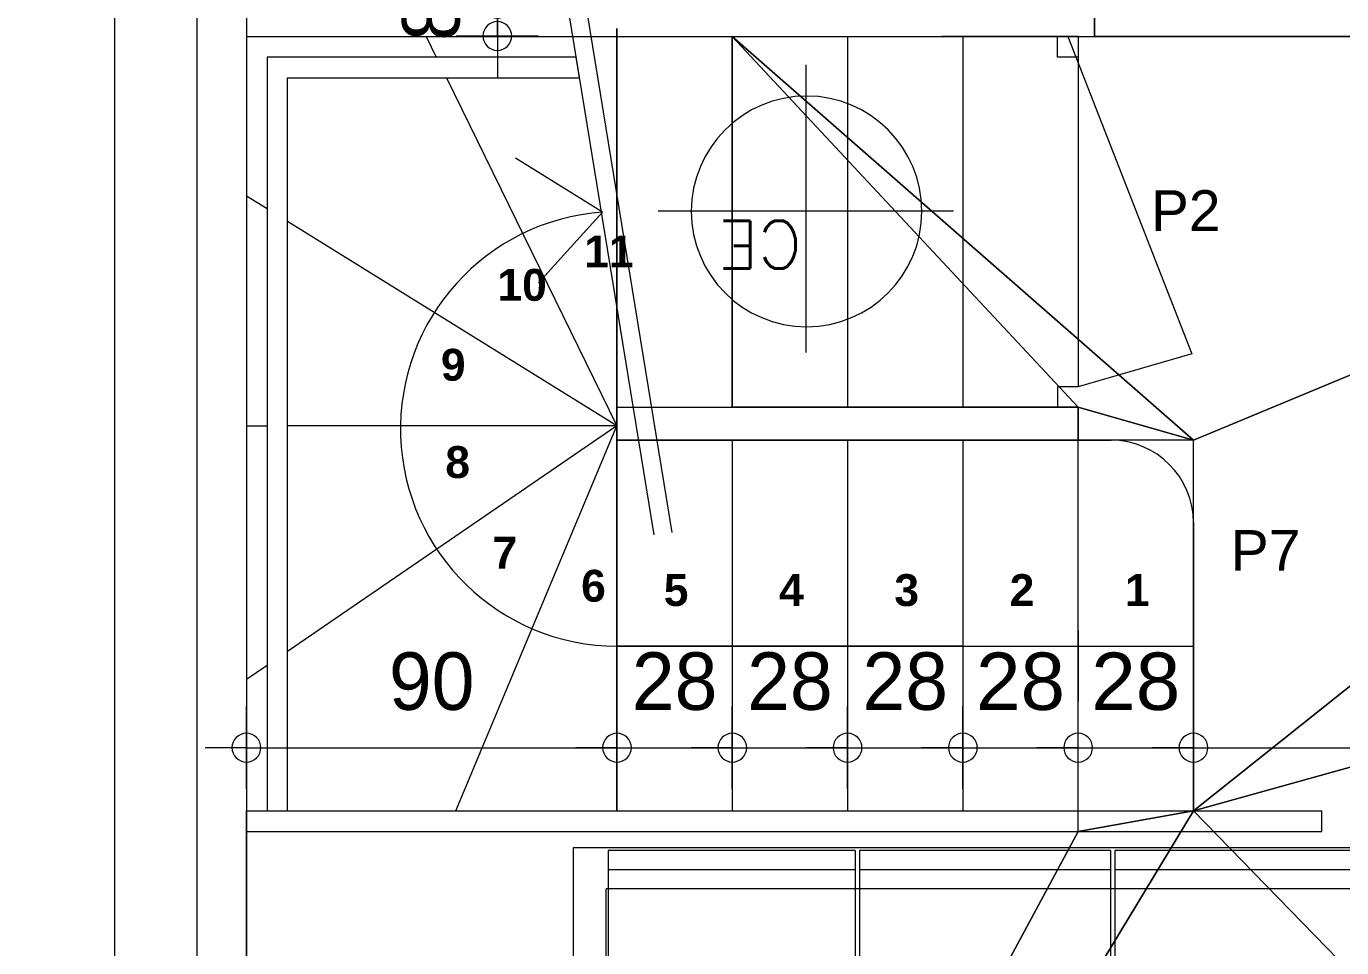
# Model space of a CAD drawing. Header units: metres. Extents: x 1.8 to 61.8, y -52.8 to -10.8.
# Drawn here: x 6.387 to 9.582, y -20.883 to -18.646 of the extents above; entities that cross this region are included whole.
import ezdxf
from ezdxf.enums import TextEntityAlignment as Align
from ezdxf.lldxf.tags import DXFTag

# ---------------------------------------------------------------- set-up
doc = ezdxf.new("R2010")
doc.units = ezdxf.units.M
doc.header["$MEASUREMENT"] = 0
doc.layers.add('Calque commun', color=7, linetype='Continuous')
doc.layers.add('Textes', color=7, linetype='Continuous')
doc.styles.add('Arial11', font='arialbd.ttf', dxfattribs={"height": 0.077267})
doc.styles.add('Arial18', font='arial.ttf', dxfattribs={"height": 0.139163})
doc.styles.add('Arial8', font='arial.ttf', dxfattribs={"height": 0.098961})
doc.styles.add('Century Gothic Gras', font='txt.shx', dxfattribs={"height": 0.116336})
doc.styles.add('Century Gothic11', font='GOTHIC.TTF', dxfattribs={"height": 0.139636})
tags = doc.linetypes.add('DASHDOT2', pattern=[0.5, 0.25, -0.125, 0, -0.125]).pattern_tags.tags
tags[10:11] = [DXFTag(74, 4), DXFTag(75, 0), DXFTag(340, '0'), DXFTag(46, 1.0), DXFTag(50, 0.0), DXFTag(44, 0.0), DXFTag(45, 0.0)]
tags[8:9] = [DXFTag(74, 4), DXFTag(75, 0), DXFTag(340, '0'), DXFTag(46, 1.0), DXFTag(50, 0.0), DXFTag(44, 0.0), DXFTag(45, 0.0)]
tags[6:7] = [DXFTag(74, 4), DXFTag(75, 0), DXFTag(340, '0'), DXFTag(46, 1.0), DXFTag(50, 0.0), DXFTag(44, 0.0), DXFTag(45, 0.0)]
tags[4:5] = [DXFTag(74, 4), DXFTag(75, 0), DXFTag(340, '0'), DXFTag(46, 1.0), DXFTag(50, 0.0), DXFTag(44, 0.0), DXFTag(45, 0.0)]
tags = doc.linetypes.add('DOT2', pattern=[0.125, 0, -0.125]).pattern_tags.tags
tags[6:7] = [DXFTag(74, 4), DXFTag(75, 0), DXFTag(340, '0'), DXFTag(46, 1.0), DXFTag(50, 0.0), DXFTag(44, 0.0), DXFTag(45, 0.0)]
tags[4:5] = [DXFTag(74, 4), DXFTag(75, 0), DXFTag(340, '0'), DXFTag(46, 1.0), DXFTag(50, 0.0), DXFTag(44, 0.0), DXFTag(45, 0.0)]
tags = doc.linetypes.add('HIDDEN', pattern=[0.375, 0.25, -0.125]).pattern_tags.tags
tags[6:7] = [DXFTag(74, 4), DXFTag(75, 0), DXFTag(340, '0'), DXFTag(46, 1.0), DXFTag(50, 0.0), DXFTag(44, 0.0), DXFTag(45, 0.0)]
tags[4:5] = [DXFTag(74, 4), DXFTag(75, 0), DXFTag(340, '0'), DXFTag(46, 1.0), DXFTag(50, 0.0), DXFTag(44, 0.0), DXFTag(45, 0.0)]
tags = doc.linetypes.add('HIDDEN2', pattern=[0.1875, 0.125, -0.0625]).pattern_tags.tags
tags[6:7] = [DXFTag(74, 4), DXFTag(75, 0), DXFTag(340, '0'), DXFTag(46, 1.0), DXFTag(50, 0.0), DXFTag(44, 0.0), DXFTag(45, 0.0)]
tags[4:5] = [DXFTag(74, 4), DXFTag(75, 0), DXFTag(340, '0'), DXFTag(46, 1.0), DXFTag(50, 0.0), DXFTag(44, 0.0), DXFTag(45, 0.0)]
tags = doc.linetypes.add('HIDDENX2', pattern=[0.75, 0.5, -0.25]).pattern_tags.tags
tags[6:7] = [DXFTag(74, 4), DXFTag(75, 0), DXFTag(340, '0'), DXFTag(46, 1.0), DXFTag(50, 0.0), DXFTag(44, 0.0), DXFTag(45, 0.0)]
tags[4:5] = [DXFTag(74, 4), DXFTag(75, 0), DXFTag(340, '0'), DXFTag(46, 1.0), DXFTag(50, 0.0), DXFTag(44, 0.0), DXFTag(45, 0.0)]

# ---------------------------------------------------------------- blocks, each defined once
blk = doc.blocks.new('Block52944')
at = {"layer": 'Calque commun', "color": 7, "linetype": 'Continuous', "lineweight": 18}
blk.add_line((6.6015, -15.6712), (6.6015, -24.6712), dxfattribs=at)
at = {"layer": 'Calque commun', "color": 7, "linetype": 'Continuous', "lineweight": 9}
for p, q in [((6.8015, -15.8712), (6.8015, -24.4712)), ((6.9216, -15.9912), (6.9216, -24.3512))]:
    blk.add_line(p, q, dxfattribs=at)
blk = doc.blocks.new('ce3')
at = {"layer": 'Calque commun', "color": 6, "linetype": 'Continuous', "lineweight": 9}
for p, q in [((0.0007, 0.3427), (0.0007, -0.3562)), ((-0.3566, -0.0007), (0.3605, -0.0007))]:
    blk.add_line(p, q, dxfattribs=at)
blk.add_arc((0, 0), 0.28, 0, 359.9994, dxfattribs=at)
at = {"layer": 'Calque commun', "color": 6, "linetype": 'ByBlock', "lineweight": -2, "style": 'Century Gothic Gras'}
blk.add_text('CE', height=0.11634, rotation=359.9993, dxfattribs=at).set_placement((0.0123, -0.0123), align=Align.BOTTOM_LEFT)
blk = doc.blocks.new('sofa3-3')
at = {"layer": 'Calque commun', "color": 8, "linetype": 'ByBlock', "lineweight": 9}
for p, q in [((0, 0), (0, -0.8)), ((2, 0), (0, 0)), ((2, 0), (2, 0)), ((2, 0), (2, 0)), ((2, 0), (2, 0)), ((2, 0), (2, 0)), ((2, -0.8), (2, 0)), ((0.685, -0.0067), (0.085, -0.0067)), ((0.085, -0.0067), (0.085, -0.1)), ((0.685, -0.0067), (0.685, -0.1)), ((1.305, -0.0067), (0.695, -0.0067)), ((0.695, -0.0067), (0.695, -0.1)), ((1.305, -0.0067), (1.305, -0.1)), ((1.915, -0.0067), (1.315, -0.0067)), ((1.315, -0.0067), (1.315, -0.1)), ((1.915, -0.0067), (1.915, -0.1)), ((0.685, -0.054), (0.085, -0.054)), ((1.305, -0.054), (0.695, -0.054)), ((1.915, -0.054), (1.315, -0.054)), ((0.08, -0.1), (0.08, -0.1)), ((0.08, -0.1), (0.08, -0.1)), ((0.08, -0.1), (0.08, -0.1)), ((0.08, -0.1), (0.08, -0.1)), ((0.085, -0.1), (0.08, -0.1)), ((0.08, -0.74), (0.08, -0.1)), ((0.685, -0.1), (0.085, -0.1)), ((0.085, -0.1), (0.085, -0.14)), ((0.085, -0.11), (0.085, -0.11)), ((0.085, -0.11), (0.085, -0.11)), ((0.695, -0.1), (0.685, -0.1)), ((0.685, -0.1), (0.685, -0.14)), ((0.685, -0.11), (0.685, -0.11)), ((0.685, -0.11), (0.685, -0.11)), ((1.305, -0.1), (0.695, -0.1)), ((0.695, -0.1), (0.695, -0.14)), ((0.695, -0.11), (0.695, -0.11)), ((0.695, -0.11), (0.695, -0.11)), ((1.315, -0.1), (1.305, -0.1)), ((1.305, -0.1), (1.305, -0.14)), ((1.305, -0.11), (1.305, -0.11)), ((1.305, -0.11), (1.305, -0.11)), ((1.915, -0.1), (1.315, -0.1)), ((1.315, -0.1), (1.315, -0.14)), ((1.315, -0.11), (1.315, -0.11)), ((1.315, -0.11), (1.315, -0.11)), ((1.92, -0.1), (1.915, -0.1)), ((1.915, -0.1), (1.915, -0.14)), ((1.915, -0.11), (1.915, -0.11)), ((1.915, -0.11), (1.915, -0.11)), ((1.92, -0.1), (1.92, -0.1)), ((1.92, -0.1), (1.92, -0.1)), ((1.92, -0.1), (1.92, -0.1)), ((1.92, -0.1), (1.92, -0.1)), ((1.92, -0.1), (1.92, -0.74)), ((0.085, -0.14), (0.085, -0.81)), ((0.685, -0.14), (0.685, -0.81)), ((0.695, -0.14), (0.695, -0.81)), ((1.305, -0.14), (1.305, -0.81)), ((1.315, -0.14), (1.315, -0.81)), ((1.915, -0.14), (1.915, -0.81)), ((0.085, -0.27), (0.685, -0.27)), ((0.695, -0.27), (1.305, -0.27)), ((1.315, -0.27), (1.915, -0.27)), ((0.08, -0.76), (0.08, -0.74)), ((0.08, -0.8), (0.08, -0.76)), ((1.92, -0.74), (1.92, -0.76)), ((1.92, -0.76), (1.92, -0.8)), ((0, -0.8), (0, -0.8)), ((0, -0.8), (0, -0.8)), ((0, -0.8), (0.08, -0.8)), ((0.08, -0.8), (0.08, -0.8)), ((0.08, -0.8), (0.08, -0.8)), ((0.085, -0.81), (0.085, -0.81)), ((0.085, -0.81), (0.085, -0.81)), ((0.085, -0.81), (0.685, -0.81)), ((0.685, -0.81), (0.685, -0.81)), ((0.685, -0.81), (0.685, -0.81)), ((0.695, -0.81), (0.695, -0.81)), ((0.695, -0.81), (0.695, -0.81)), ((0.695, -0.81), (1.305, -0.81)), ((1.305, -0.81), (1.305, -0.81)), ((1.305, -0.81), (1.305, -0.81)), ((1.315, -0.81), (1.315, -0.81)), ((1.315, -0.81), (1.315, -0.81)), ((1.315, -0.81), (1.915, -0.81)), ((1.915, -0.81), (1.915, -0.81)), ((1.915, -0.81), (1.915, -0.81)), ((1.92, -0.8), (1.92, -0.8)), ((1.92, -0.8), (1.92, -0.8)), ((1.92, -0.8), (2, -0.8))]:
    blk.add_line(p, q, dxfattribs=at)
blk = doc.blocks.new('xmodule1pd7')
at = {"layer": 'Calque commun', "color": 5, "linetype": 'Continuous', "lineweight": 9}
blk.add_arc((0, 0), 0.5, 0, 359.9994, dxfattribs=at)
blk = doc.blocks.new('xmodule1pd8')
at = {"layer": 'Calque commun', "color": 5, "linetype": 'Continuous', "lineweight": 9}
blk.add_arc((0, 0), 0.5, 0, 359.9994, dxfattribs=at)
blk = doc.blocks.new('DimLine53356-2')
at = {"layer": 'Calque commun', "color": 5, "linetype": 'Continuous', "lineweight": 9}
for p, q in [((6.9216, -20.4977), (6.9216, -20.2977)), ((7.8216, -20.4977), (7.8216, -20.2977)), ((6.9216, -20.3977), (6.8216, -20.3977)), ((6.9216, -20.3977), (7.8216, -20.3977)), ((7.8216, -20.3977), (7.9216, -20.3977))]:
    blk.add_line(p, q, dxfattribs=at)
at = {"layer": 'Calque commun', "color": 5, "linetype": 'Continuous', "lineweight": 9, "xscale": 0.07000000029802322, "yscale": 0.07000000029802322, "zscale": 0.07000000029802322}
for name, p in [('xmodule1pd7', (6.9216, -20.3977)), ('xmodule1pd8', (7.8216, -20.3977))]:
    blk.add_blockref(name, p, dxfattribs=at)
at = {"layer": 'Calque commun', "color": 5, "linetype": 'Continuous', "lineweight": 9, "style": 'Century Gothic11'}
blk.add_text('90', height=0.13964, dxfattribs=at).set_placement((7.3716, -20.3477), align=Align.BOTTOM_CENTER)
blk = doc.blocks.new('xmodule1pd9')
at = {"layer": 'Calque commun', "color": 5, "linetype": 'Continuous', "lineweight": 9}
blk.add_arc((0, 0), 0.5, 0, 359.9994, dxfattribs=at)
blk = doc.blocks.new('xmodule1pd10')
at = {"layer": 'Calque commun', "color": 5, "linetype": 'Continuous', "lineweight": 9}
blk.add_arc((0, 0), 0.5, 0, 359.9994, dxfattribs=at)
blk = doc.blocks.new('DimLine53364-2')
at = {"layer": 'Calque commun', "color": 5, "linetype": 'Continuous', "lineweight": 9}
for p, q in [((7.8216, -20.4977), (7.8216, -20.2977)), ((8.1016, -20.4977), (8.1016, -20.2977)), ((7.8216, -20.3977), (7.7216, -20.3977)), ((7.8216, -20.3977), (8.1016, -20.3977)), ((8.1016, -20.3977), (8.2016, -20.3977))]:
    blk.add_line(p, q, dxfattribs=at)
at = {"layer": 'Calque commun', "color": 5, "linetype": 'Continuous', "lineweight": 9, "xscale": 0.07000000029802322, "yscale": 0.07000000029802322, "zscale": 0.07000000029802322}
for name, p in [('xmodule1pd9', (7.8216, -20.3977)), ('xmodule1pd10', (8.1016, -20.3977))]:
    blk.add_blockref(name, p, dxfattribs=at)
at = {"layer": 'Calque commun', "color": 5, "linetype": 'Continuous', "lineweight": 9, "style": 'Century Gothic11'}
blk.add_text('28', height=0.13964, dxfattribs=at).set_placement((7.9616, -20.3477), align=Align.BOTTOM_CENTER)
blk = doc.blocks.new('xmodule1pd11')
at = {"layer": 'Calque commun', "color": 5, "linetype": 'Continuous', "lineweight": 9}
blk.add_arc((0, 0), 0.5, 0, 359.9994, dxfattribs=at)
blk = doc.blocks.new('xmodule1pd12')
at = {"layer": 'Calque commun', "color": 5, "linetype": 'Continuous', "lineweight": 9}
blk.add_arc((0, 0), 0.5, 0, 359.9994, dxfattribs=at)
blk = doc.blocks.new('DimLine53372-2')
at = {"layer": 'Calque commun', "color": 5, "linetype": 'Continuous', "lineweight": 9}
for p, q in [((8.1016, -20.4977), (8.1016, -20.2977)), ((8.3816, -20.4977), (8.3816, -20.2977)), ((8.1016, -20.3977), (8.0016, -20.3977)), ((8.1016, -20.3977), (8.3816, -20.3977)), ((8.3816, -20.3977), (8.4816, -20.3977))]:
    blk.add_line(p, q, dxfattribs=at)
at = {"layer": 'Calque commun', "color": 5, "linetype": 'Continuous', "lineweight": 9, "xscale": 0.07000000029802322, "yscale": 0.07000000029802322, "zscale": 0.07000000029802322}
for name, p in [('xmodule1pd11', (8.1016, -20.3977)), ('xmodule1pd12', (8.3816, -20.3977))]:
    blk.add_blockref(name, p, dxfattribs=at)
at = {"layer": 'Calque commun', "color": 5, "linetype": 'Continuous', "lineweight": 9, "style": 'Century Gothic11'}
blk.add_text('28', height=0.13964, dxfattribs=at).set_placement((8.2416, -20.3477), align=Align.BOTTOM_CENTER)
blk = doc.blocks.new('xmodule1pd13')
at = {"layer": 'Calque commun', "color": 5, "linetype": 'Continuous', "lineweight": 9}
blk.add_arc((0, 0), 0.5, 0, 359.9994, dxfattribs=at)
blk = doc.blocks.new('xmodule1pd14')
at = {"layer": 'Calque commun', "color": 5, "linetype": 'Continuous', "lineweight": 9}
blk.add_arc((0, 0), 0.5, 0, 359.9994, dxfattribs=at)
blk = doc.blocks.new('DimLine53380-2')
at = {"layer": 'Calque commun', "color": 5, "linetype": 'Continuous', "lineweight": 9}
for p, q in [((8.3816, -20.4977), (8.3816, -20.2977)), ((8.6616, -20.4977), (8.6616, -20.2977)), ((8.3816, -20.3977), (8.2816, -20.3977)), ((8.3816, -20.3977), (8.6616, -20.3977)), ((8.6616, -20.3977), (8.7616, -20.3977))]:
    blk.add_line(p, q, dxfattribs=at)
at = {"layer": 'Calque commun', "color": 5, "linetype": 'Continuous', "lineweight": 9, "xscale": 0.07000000029802322, "yscale": 0.07000000029802322, "zscale": 0.07000000029802322}
for name, p in [('xmodule1pd13', (8.3816, -20.3977)), ('xmodule1pd14', (8.6616, -20.3977))]:
    blk.add_blockref(name, p, dxfattribs=at)
at = {"layer": 'Calque commun', "color": 5, "linetype": 'Continuous', "lineweight": 9, "style": 'Century Gothic11'}
blk.add_text('28', height=0.13964, dxfattribs=at).set_placement((8.5216, -20.3477), align=Align.BOTTOM_CENTER)
blk = doc.blocks.new('xmodule1pd15')
at = {"layer": 'Calque commun', "color": 5, "linetype": 'Continuous', "lineweight": 9}
blk.add_arc((0, 0), 0.5, 0, 359.9994, dxfattribs=at)
blk = doc.blocks.new('DimLine53388-2')
at = {"layer": 'Calque commun', "color": 5, "linetype": 'Continuous', "lineweight": 9}
for p, q in [((9.2215, -20.4977), (9.2215, -20.2977)), ((9.2215, -20.3977), (9.1215, -20.3977)), ((9.2215, -20.3977), (12.9215, -20.3974))]:
    blk.add_line(p, q, dxfattribs=at)
at = {"layer": 'Calque commun', "color": 5, "linetype": 'Continuous', "lineweight": 9, "xscale": 0.07000000051574785, "yscale": 0.07000000051574785, "zscale": 0.07000000029802322, "rotation": 0.004519000550515192}
blk.add_blockref('xmodule1pd15', (9.2215, -20.3977), dxfattribs=at)
blk = doc.blocks.new('xmodule1pd37')
at = {"layer": 'Calque commun', "color": 5, "linetype": 'Continuous', "lineweight": 9}
blk.add_arc((0, 0), 0.5, 0, 359.9994, dxfattribs=at)
blk = doc.blocks.new('xmodule1pd38')
at = {"layer": 'Calque commun', "color": 5, "linetype": 'Continuous', "lineweight": 9}
blk.add_arc((0, 0), 0.5, 0, 359.9994, dxfattribs=at)
blk = doc.blocks.new('DimLine53484-2')
at = {"layer": 'Calque commun', "color": 5, "linetype": 'Continuous', "lineweight": 9}
for p, q in [((7.5311, -17.6912), (7.5311, -17.5912)), ((7.4311, -17.6912), (7.6311, -17.6912)), ((7.5311, -18.5912), (7.5311, -17.6912)), ((7.4311, -18.5912), (7.6311, -18.5912)), ((7.5311, -18.5912), (7.5311, -18.6912))]:
    blk.add_line(p, q, dxfattribs=at)
at = {"layer": 'Calque commun', "color": 5, "linetype": 'Continuous', "lineweight": 9, "xscale": 0.07000000029802322, "yscale": 0.07000000029802322, "zscale": 0.07000000029802322, "rotation": 90}
for name, p in [('xmodule1pd38', (7.5311, -17.6912)), ('xmodule1pd37', (7.5311, -18.5912))]:
    blk.add_blockref(name, p, dxfattribs=at)
at = {"layer": 'Calque commun', "color": 5, "linetype": 'Continuous', "lineweight": 9, "style": 'Century Gothic11'}
blk.add_text('90', height=0.13964, rotation=90, dxfattribs=at).set_placement((7.4811, -18.1412), align=Align.BOTTOM_CENTER)
blk = doc.blocks.new('xmodule1pd57')
at = {"layer": 'Calque commun', "color": 5, "linetype": 'Continuous', "lineweight": 9}
blk.add_arc((0, 0), 0.5, 0, 359.9994, dxfattribs=at)
blk = doc.blocks.new('xmodule1pd58')
at = {"layer": 'Calque commun', "color": 5, "linetype": 'Continuous', "lineweight": 9}
blk.add_arc((0, 0), 0.5, 0, 359.9994, dxfattribs=at)
blk = doc.blocks.new('DimLine55987-2')
at = {"layer": 'Calque commun', "color": 5, "linetype": 'Continuous', "lineweight": 9}
for p, q in [((8.6616, -20.4977), (8.6616, -20.2977)), ((8.9415, -20.4977), (8.9415, -20.2977)), ((8.6616, -20.3977), (8.5616, -20.3977)), ((8.6616, -20.3977), (8.9415, -20.3977)), ((8.9415, -20.3977), (9.0415, -20.3977))]:
    blk.add_line(p, q, dxfattribs=at)
at = {"layer": 'Calque commun', "color": 5, "linetype": 'Continuous', "lineweight": 9, "xscale": 0.07000000029802322, "yscale": 0.07000000029802322, "zscale": 0.07000000029802322}
for name, p in [('xmodule1pd57', (8.6616, -20.3977)), ('xmodule1pd58', (8.9415, -20.3977))]:
    blk.add_blockref(name, p, dxfattribs=at)
at = {"layer": 'Calque commun', "color": 5, "linetype": 'Continuous', "lineweight": 9, "style": 'Arial18'}
blk.add_text('28', height=0.13916, dxfattribs=at).set_placement((8.8016, -20.3477), align=Align.BOTTOM_CENTER)
blk = doc.blocks.new('xmodule1pd59')
at = {"layer": 'Calque commun', "color": 5, "linetype": 'Continuous', "lineweight": 9}
blk.add_arc((0, 0), 0.5, 0, 359.9994, dxfattribs=at)
blk = doc.blocks.new('xmodule1pd60')
at = {"layer": 'Calque commun', "color": 5, "linetype": 'Continuous', "lineweight": 9}
blk.add_arc((0, 0), 0.5, 0, 359.9994, dxfattribs=at)
blk = doc.blocks.new('DimLine55995-2')
at = {"layer": 'Calque commun', "color": 5, "linetype": 'Continuous', "lineweight": 9}
for p, q in [((8.9415, -20.4977), (8.9415, -20.2977)), ((9.2215, -20.4977), (9.2215, -20.2977)), ((8.9415, -20.3977), (8.8415, -20.3977)), ((8.9415, -20.3977), (9.2215, -20.3977)), ((9.2215, -20.3977), (9.3215, -20.3977))]:
    blk.add_line(p, q, dxfattribs=at)
at = {"layer": 'Calque commun', "color": 5, "linetype": 'Continuous', "lineweight": 9, "xscale": 0.07000000029802322, "yscale": 0.07000000029802322, "zscale": 0.07000000029802322}
for name, p in [('xmodule1pd59', (8.9415, -20.3977)), ('xmodule1pd60', (9.2215, -20.3977))]:
    blk.add_blockref(name, p, dxfattribs=at)
at = {"layer": 'Calque commun', "color": 5, "linetype": 'Continuous', "lineweight": 9, "style": 'Arial18'}
blk.add_text('28', height=0.13916, dxfattribs=at).set_placement((9.0815, -20.3477), align=Align.BOTTOM_CENTER)
blk = doc.blocks.new('xmodule1pd61')
at = {"layer": 'Calque commun', "color": 5, "linetype": 'Continuous', "lineweight": 9}
blk.add_arc((0, 0), 0.5, 0, 359.9994, dxfattribs=at)
blk = doc.blocks.new('xmodule1pd62')
at = {"layer": 'Calque commun', "color": 5, "linetype": 'Continuous', "lineweight": 9}
blk.add_arc((0, 0), 0.5, 0, 359.9994, dxfattribs=at)
blk = doc.blocks.new('DimLine59627-2')
at = {"layer": 'Calque commun', "color": 5, "linetype": 'Continuous', "lineweight": 9}
for p, q in [((7.5311, -18.5897), (7.5311, -18.4897)), ((7.4311, -18.5897), (7.6311, -18.5897)), ((7.5311, -18.6697), (7.5311, -18.5897)), ((7.4311, -18.6697), (7.6311, -18.6697)), ((7.5311, -18.6697), (7.5311, -18.7697))]:
    blk.add_line(p, q, dxfattribs=at)
at = {"layer": 'Calque commun', "color": 5, "linetype": 'Continuous', "lineweight": 9, "xscale": 0.07000000029802322, "yscale": 0.07000000029802322, "zscale": 0.07000000029802322, "rotation": 90}
for name, p in [('xmodule1pd62', (7.5311, -18.5897)), ('xmodule1pd61', (7.5311, -18.6697))]:
    blk.add_blockref(name, p, dxfattribs=at)
at = {"layer": 'Calque commun', "color": 5, "linetype": 'Continuous', "lineweight": 9, "style": 'Century Gothic11'}
blk.add_text('8', height=0.1396, rotation=90.002, dxfattribs=at).set_placement((7.4811, -18.6297), align=Align.BOTTOM_CENTER)
blk = doc.blocks.new('xmodule1pd73')
at = {"layer": 'Calque commun', "color": 7, "linetype": 'DASHDOT2', "lineweight": 9}
for p, q in [((7.9117, -19.8805), (7.682, -18.474)), ((7.9557, -19.875), (7.7259, -18.4685))]:
    blk.add_line(p, q, dxfattribs=at)
at = {"layer": 'Calque commun', "color": 7, "linetype": 'Continuous', "lineweight": 18}
for p, q in [((6.9217, -18.5912), (6.9217, -18.6712)), ((8.9816, -18.5912), (8.9816, -18.6712)), ((6.9217, -18.6712), (8.9816, -18.6712)), ((7.8216, -19.5712), (8.9416, -19.5712)), ((7.8216, -19.5712), (7.8216, -19.6512)), ((8.9416, -19.5712), (8.9416, -19.6512)), ((7.8216, -19.6512), (8.9416, -19.6512))]:
    blk.add_line(p, q, dxfattribs=at)
at = {"layer": 'Calque commun', "color": 7, "linetype": 'HIDDEN2', "lineweight": 9}
for p, q in [((7.8216, -19.6512), (7.8216, -18.6513)), ((7.8216, -18.6513), (7.8216, -19.6512)), ((7.8216, -18.6513), (7.8216, -19.5712)), ((8.1016, -18.6712), (8.1016, -19.5712)), ((8.3816, -18.6712), (8.3816, -19.5712)), ((8.9416, -18.6712), (8.6115, -18.6712)), ((8.6616, -18.6712), (8.6616, -19.5712)), ((7.8216, -19.6512), (7.8216, -20.5513))]:
    blk.add_line(p, q, dxfattribs=at)
at = {"layer": 'Calque commun', "color": 7, "linetype": 'Continuous', "lineweight": 9}
for p, q in [((7.3581, -18.6712), (7.3826, -18.7212)), ((8.8916, -18.7213), (8.8916, -18.6712)), ((8.8916, -18.6712), (8.9416, -18.6712)), ((8.9166, -18.6712), (9.2178, -19.4418)), ((8.9416, -18.6712), (8.9415, -19.5212)), ((7.7224, -18.7212), (6.9717, -18.7212)), ((6.9717, -18.7212), (6.9717, -20.5513)), ((7.7305, -18.7712), (7.7224, -18.7212)), ((8.9416, -18.7213), (8.8916, -18.7213)), ((7.0217, -18.7712), (7.7305, -18.7712)), ((7.0217, -20.5513), (7.0217, -18.7712)), ((7.4072, -18.7712), (7.8216, -19.6162)), ((7.7866, -19.0976), (7.5748, -18.9664)), ((6.9717, -19.0895), (6.9217, -19.0585)), ((7.7866, -19.0976), (7.6307, -19.2692)), ((7.6307, -19.2692), (7.7866, -19.0976)), ((7.8216, -19.6162), (7.0217, -19.1205)), ((9.2178, -19.4418), (8.9415, -19.5212)), ((8.9415, -19.5212), (8.8915, -19.5212)), ((8.8915, -19.5212), (8.8915, -19.5712)), ((7.8216, -19.6512), (7.8216, -19.5712)), ((7.8216, -19.5712), (8.9416, -19.5712)), ((8.9416, -19.5712), (8.9416, -19.6512)), ((6.9217, -19.6162), (6.9717, -19.6162)), ((7.8216, -19.6162), (7.0217, -20.1638)), ((7.8216, -19.6162), (7.0217, -19.6162)), ((7.4302, -20.5512), (7.8216, -19.6162)), ((7.8216, -20.5513), (7.8216, -19.6512)), ((7.8216, -19.6512), (7.8216, -20.5513)), ((8.9416, -19.6512), (7.8216, -19.6512)), ((8.9416, -19.6512), (7.8216, -19.6512)), ((8.1016, -19.6512), (8.1016, -19.7012)), ((8.3816, -19.6512), (8.3816, -19.7012)), ((8.6616, -19.6512), (8.6616, -19.7012)), ((8.9415, -20.6013), (8.9416, -19.6512)), ((8.9416, -19.6512), (9.0215, -19.6512)), ((8.1016, -19.7012), (8.1016, -20.5513)), ((8.3816, -19.7012), (8.3816, -20.5513)), ((8.6616, -19.7012), (8.6616, -20.5513)), ((9.2215, -19.8512), (9.2215, -20.5513)), ((8.9415, -20.1138), (8.9415, -20.2846)), ((8.6616, -20.1512), (7.8216, -20.1512)), ((8.6616, -20.1512), (9.2215, -20.1512)), ((6.9717, -20.198), (6.9217, -20.2322)), ((8.9415, -20.2846), (8.9415, -20.1992)), ((6.9216, -20.5513), (9.5331, -20.5513)), ((6.9216, -20.6013), (6.9216, -20.5513)), ((6.9717, -20.5513), (7.0217, -20.5513)), ((9.5331, -20.6013), (9.5331, -20.5513)), ((6.9216, -20.6013), (9.5331, -20.6013))]:
    blk.add_line(p, q, dxfattribs=at)
at = {"layer": 'Calque commun', "color": 7, "linetype": 'HIDDEN', "lineweight": 9}
for p, q in [((11.5215, -18.6712), (8.9816, -18.6712)), ((8.9816, -18.6712), (8.9816, -18.6712)), ((8.9816, -18.6712), (11.5815, -18.6712))]:
    blk.add_line(p, q, dxfattribs=at)
at = {"layer": 'Calque commun', "color": 7, "linetype": 'HIDDENX2', "lineweight": 9}
blk.add_line((7.8216, -20.1513), (8.6616, -20.1512), dxfattribs=at)
at = {"layer": 'Calque commun', "color": 7, "linetype": 'Continuous', "lineweight": 9}
for centre, radius, start, end in [((7.8233, -19.6238), 0.5275, 93.9984, 269.8133), ((9.0215, -19.8512), 0.2, 0, 90)]:
    blk.add_arc(centre, radius, start, end, dxfattribs=at)
at = {"layer": 'Calque commun', "color": 5, "linetype": 'Continuous', "lineweight": 9}
for name in ['DimLine53484-2', 'DimLine59627-2', 'DimLine53356-2', 'DimLine53364-2', 'DimLine53372-2', 'DimLine53380-2', 'DimLine55987-2', 'DimLine55995-2', 'DimLine53388-2']:
    blk.add_blockref(name, (0, 0), dxfattribs=at)
at = {"layer": 'Calque commun', "color": 0, "linetype": 'ByBlock', "lineweight": -2, "xscale": -1, "yscale": -1, "zscale": -1}
blk.add_blockref('ce3', (8.2821, -19.0956), dxfattribs=at)
at = {"layer": 'Calque commun', "color": 0, "linetype": 'DOT2', "lineweight": -2, "xscale": -1, "yscale": -1, "zscale": -1, "rotation": 180}
blk.add_blockref('sofa3-3', (7.7154, -20.6404), dxfattribs=at)
at = {"layer": 'Calque commun', "color": 5, "linetype": 'ByBlock', "lineweight": -2, "style": 'Arial11'}
for s, height, p in [('11', 0.07727, (7.7418, -19.2548)), ('10', 0.07727, (7.5311, -19.3358)), ('9', 0.0773, (7.3939, -19.5298)), ('8', 0.0773, (7.4046, -19.7661)), ('7', 0.0773, (7.5191, -19.9861)), ('6', 0.0773, (7.7345, -20.0663)), ('5', 0.0773, (7.9351, -20.0768)), ('4', 0.0773, (8.2151, -20.0768)), ('3', 0.0773, (8.4951, -20.0768)), ('2', 0.0773, (8.7751, -20.0768)), ('1', 0.0773, (9.0551, -20.0768))]:
    blk.add_text(s, height=height, dxfattribs=at).set_placement(p, align=Align.BOTTOM_LEFT)
at = {"layer": 'Textes', "color": 5, "linetype": 'ByBlock', "lineweight": -2, "style": 'Arial8'}
blk.add_text('P2', height=0.09896, dxfattribs=at).set_placement((9.1182, -19.1728), align=Align.BOTTOM_LEFT)
blk.add_text('P7', height=0.09896, dxfattribs=at).set_placement((9.3122, -19.8693), align=Align.TOP_LEFT)
at = {"layer": 'Calque commun', "color": 9, "linetype": 'Continuous', "lineweight": 9}
mesh = blk.add_polyface(dxfattribs=at)
corners = [(8.9816, -18.6712), (8.9816, -15.9912), (11.5315, -15.9912), (11.5215, -18.6712)]
mesh.append_faces([[corners[k] for k in face] for face in [(0, 1, 2, 3)]], dxfattribs={"color": 9})
mesh = blk.add_polyface(dxfattribs=at)
corners = [(11.5815, -18.6712), (9.2215, -20.5513), (9.2215, -19.6512), (8.1016, -18.6712), (8.9415, -19.5712), (8.1016, -19.5712), (8.9415, -20.6013), (8.9415, -20.5513), (12.8815, -16.2714), (12.5815, -19.0635), (6.9216, -20.6013), (6.9216, -24.3512), (8.9416, -19.6512), (12.8815, -19.0635), (12.9215, -24.3512), (12.5815, -19.6158), (11.5815, -16.2714), (12.9215, -19.6158)]
mesh.append_faces([[corners[k] for k in face] for face in [(3, 4, 5), (4, 2, 12), (14, 15, 17)]], dxfattribs={"vtx0": -1, "color": 9})
mesh.append_faces([[corners[k] for k in face] for face in [(3, 2, 4), (0, 8, 9), (1, 15, 14), (0, 15, 1), (6, 1, 11)]], dxfattribs={"vtx0": -1, "vtx1": -1, "vtx2": -1, "color": 9})
mesh.append_faces([[corners[k] for k in face] for face in [(0, 1, 2), (1, 14, 11), (0, 9, 15)]], dxfattribs={"vtx0": -1, "vtx2": -1, "color": 9})
mesh.append_faces([[corners[k] for k in face] for face in [(10, 6, 11), (13, 9, 8)]], dxfattribs={"vtx1": -1, "color": 9})
mesh.append_faces([[corners[k] for k in face] for face in [(3, 0, 2)]], dxfattribs={"vtx1": -1, "vtx2": -1, "color": 9})
mesh.append_faces([[corners[k] for k in face] for face in [(6, 7, 1), (0, 16, 8)]], dxfattribs={"vtx2": -1, "color": 9})

msp = doc.modelspace()

# ---------------------------------------------------------------- linework, layer by layer
at = {"layer": 'Calque commun', "color": 12, "linetype": 'Continuous', "lineweight": 18}
msp.add_line((6.8015, -15.8715), (6.8015, -24.4715), dxfattribs=at)

# ---------------------------------------------------------------- block references
at = {"layer": 'Calque commun', "color": 0, "linetype": 'ByBlock', "lineweight": -2}
for name in ['Block52944', 'xmodule1pd73']:
    msp.add_blockref(name, (0, 0), dxfattribs=at)

# ---------------------------------------------------------------- meshes
at = {"layer": 'Calque commun', "color": 7, "linetype": 'Continuous', "lineweight": 9}
mesh = msp.add_polyface(dxfattribs=at)
corners = [(61.7636, -10.7659), (1.7636, -10.7659), (1.7636, -52.7659), (61.7636, -52.7659)]
mesh.append_faces([[corners[k] for k in face] for face in [(0, 1, 2, 3)]], dxfattribs={"color": 7})
at = {"layer": 'Calque commun', "color": 9, "linetype": 'Continuous', "lineweight": 9}
mesh = msp.add_polyface(dxfattribs=at)
corners = [(19.4015, -17.5266), (26.0015, -23.3666), (26.0015, -14.3666), (13.0015, -24.6912), (19.6015, -23.3666), (13.0015, -17.5266), (6.6015, -15.6912), (6.6015, -24.6912), (19.6015, -26.5266), (13.0015, -26.5266), (19.4015, -14.3666), (13.2015, -15.6912), (13.2015, -17.5266)]
mesh.append_faces([[corners[k] for k in face] for face in [(8, 3, 9)]], dxfattribs={"vtx0": -1, "color": 9})
mesh.append_faces([[corners[k] for k in face] for face in [(3, 4, 5)]], dxfattribs={"vtx0": -1, "vtx1": -1, "vtx2": -1, "color": 9})
mesh.append_faces([[corners[k] for k in face] for face in [(0, 1, 2), (0, 4, 1), (5, 6, 7), (5, 11, 6)]], dxfattribs={"vtx0": -1, "vtx2": -1, "color": 9})
mesh.append_faces([[corners[k] for k in face] for face in [(10, 0, 2), (12, 11, 5)]], dxfattribs={"vtx1": -1, "color": 9})
mesh.append_faces([[corners[k] for k in face] for face in [(0, 5, 4), (8, 4, 3), (7, 3, 5)]], dxfattribs={"vtx1": -1, "vtx2": -1, "color": 9})

doc.saveas('drawing.dxf')
